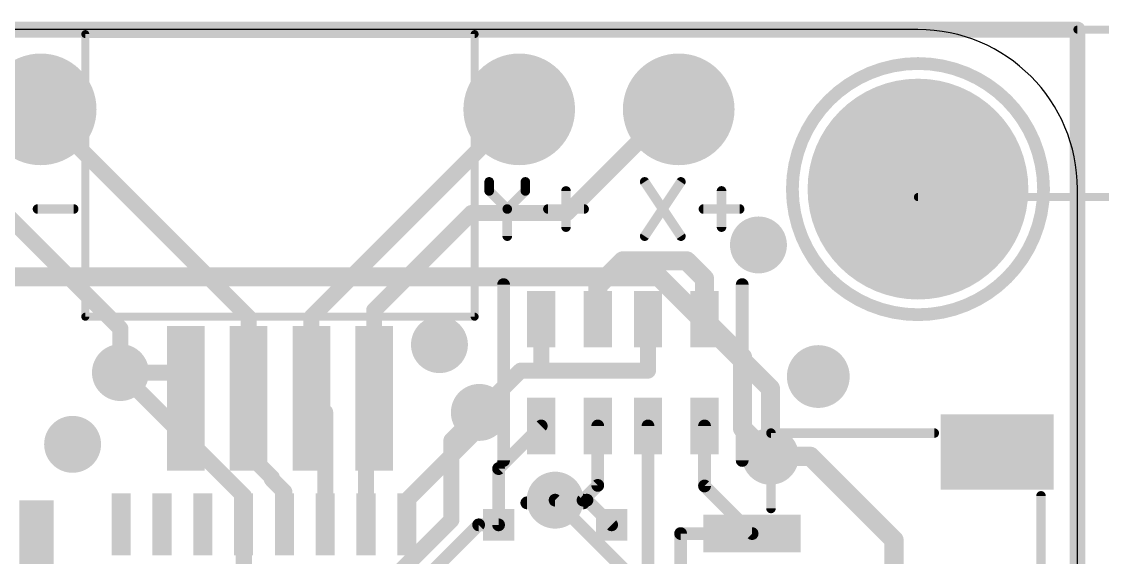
# Model space of a CAD drawing. Extents: x -5 to 35.5, y -8.2 to 19.2.
# Drawn here: x 8.59 to 25.8, y 10.65 to 19.18 of the extents above; entities that cross this region are included whole.
import ezdxf

# ---------------------------------------------------------------- set-up
doc = ezdxf.new("R2010")
doc.units = 0
for name, color, linetype in [('1', 12, 'CONTINUOUS'), ('16', 5, 'CONTINUOUS'), ('17', 110, 'CONTINUOUS'), ('18', 110, 'CONTINUOUS'), ('20', 53, 'CONTINUOUS'), ('21', 40, 'CONTINUOUS'), ('47', 253, 'CONTINUOUS')]:
    doc.layers.add(name, color=color, linetype=linetype)

# ---------------------------------------------------------------- blocks, each defined once
blk = doc.blocks.new('RECT')
blk.add_solid([(-0.5, -0.5), (0.5, -0.5), (-0.5, 0.5), (0.5, 0.5)])
blk = doc.blocks.new('PIE')
at = {"const_width": 0.5}
blk.add_lwpolyline([(0, -0.25, 1), (0, 0.25, 1), (0, -0.25)], format="xyb", dxfattribs=at)
blk = doc.blocks.new('ROUNDP')
at = {"const_width": 0.5}
blk.add_lwpolyline([(0, -0.25, 1), (0, 0.25, 1), (0, -0.25)], format="xyb", dxfattribs=at)
blk = doc.blocks.new('ROUNDV')
at = {"const_width": 0.5}
blk.add_lwpolyline([(0, -0.25, 1), (0, 0.25, 1), (0, -0.25)], format="xyb", dxfattribs=at)

msp = doc.modelspace()

# ---------------------------------------------------------------- linework, layer by layer
at = {"layer": '1'}
for points, const_width in [([(0, 19.05), (25.4, 19.05)], 0.254), ([(25.4, 19.05), (25.4, 0)], 0.254), ([(10.16, 14.2875), (6.6675, 17.78)], 0.254), ([(8.89, 17.78), (12.2, 14.47)], 0.254), ([(13.2, 14.47), (16.51, 17.78)], 0.254), ([(18.923, 17.78), (17.272, 16.129)], 0.254), ([(19.05, 17.78), (18.923, 17.78)], 0.254), ([(14.2, 14.581), (15.748, 16.129)], 0.254), ([(15.748, 16.129), (17.272, 16.129)], 0.254), ([(17.761, 14.967), (18.161, 15.367)], 0.3048), ([(18.161, 15.367), (19.177, 15.367)], 0.3048), ([(19.177, 15.367), (19.461, 15.083)], 0.3048), ([(19.461, 15.083), (19.461, 14.439)], 0.3048), ([(17.761, 14.439), (17.761, 14.967)], 0.3048), ([(14.2, 13.178), (14.2, 14.581)], 0.254), ([(12.2, 14.47), (12.2, 13.178)], 0.254), ([(13.2, 13.178), (13.2, 14.47)], 0.254), ([(16.861, 13.619), (16.861, 14.439)], 0.254), ([(18.561, 13.619), (18.561, 14.439)], 0.254), ([(19.461, 14.439), (20.066, 13.834)], 0.3048), ([(10.16, 14.2875), (10.16, 13.589)], 0.254), ([(20.066, 13.834), (20.066, 12.7)], 0.3048), ([(11.176, 13.589), (10.16, 13.589)], 0.254), ([(11.176, 13.589), (11.176, 13.178)], 0.254), ([(16.5322, 13.619), (15.875, 12.9618)], 0.254), ([(16.5322, 13.619), (16.861, 13.619)], 0.254), ([(16.861, 13.619), (18.561, 13.619)], 0.254), ([(11.2, 13.178), (11.176, 13.178)], 0.254), ([(12.2, 12.289), (12.2, 13.178)], 0.254), ([(13.421, 12.957), (13.2, 13.178)], 0.254), ([(14.071, 13.049), (14.2, 13.178)], 0.254), ([(13.421, 11.1728), (13.421, 12.957)], 0.254), ([(14.071, 11.1728), (14.071, 13.049)], 0.254), ([(15.875, 12.954), (15.875, 12.9618)], 0.254), ([(15.875, 12.954), (15.9981, 12.8309)], 0.254), ([(15.9981, 12.8309), (14.721, 11.5538)], 0.254), ([(16.861, 12.739), (16.1815, 12.0595)], 0.2032), ([(17.761, 12.739), (17.761, 11.792)], 0.2032), ([(18.561, 12.739), (18.561, 10.052)], 0.2032), ([(19.461, 12.739), (19.461, 11.783)], 0.2032), ([(20.5105, 12.2555), (20.066, 12.7)], 0.3048), ([(12.5698, 11.9192), (12.2, 12.289)], 0.254), ([(21.1455, 12.2555), (20.5105, 12.2555)], 0.3048), ([(22.479, 10.922), (21.1455, 12.2555)], 0.3048), ([(16.1815, 12.0595), (16.1815, 11.164)], 0.2032), ([(12.5698, 11.8912), (12.5698, 11.9192)], 0.254), ([(12.771, 11.69), (12.5698, 11.8912)], 0.254), ([(17.761, 11.792), (17.526, 11.557)], 0.2032), ([(19.461, 11.783), (20.219, 11.025)], 0.2032), ([(12.771, 11.1728), (12.771, 11.69)], 0.254), ([(14.721, 11.1728), (14.721, 11.5538)], 0.254), ([(17.0815, 11.557), (17.5885, 11.557)], 0.2032), ([(17.526, 11.557), (17.0815, 11.557)], 0.2032), ([(17.9815, 11.164), (17.5885, 11.557)], 0.2032), ([(12.121, 11.1728), (12.121, 9.85)], 0.254), ([(15.864, 11.164), (14.975, 10.275)], 0.2032), ([(16.1815, 11.164), (15.864, 11.164)], 0.2032), ([(20.219, 11.025), (19.08, 11.025)], 0.2032), ([(19.08, 11.025), (19.08, 8.7627)], 0.2032), ([(22.479, 9.7235), (22.479, 10.922)], 0.3048)]:
    msp.add_lwpolyline(points, dxfattribs=dict(at, const_width=const_width))
for points, const_width in [([(25.4635, 19.05, 1), (25.3365, 19.05)], 0.127), ([(25.4, 18.9865, 1), (25.4, 19.1135)], 0.127), ([(8.9349, 17.8249, 1), (8.8451, 17.7351)], 0.127), ([(16.5549, 17.7351, 1), (16.4651, 17.8249)], 0.127), ([(18.923, 17.8435, 1), (18.923, 17.7165)], 0.127), ([(18.9679, 17.7351, 1), (18.8781, 17.8249)], 0.127), ([(19.05, 17.7165, 1), (19.05, 17.8435)], 0.127), ([(15.748, 16.1925, 1), (15.748, 16.0655)], 0.127), ([(15.7929, 16.0841, 1), (15.7031, 16.1739)], 0.127), ([(17.2271, 16.1739, 1), (17.3169, 16.0841)], 0.127), ([(17.272, 16.0655, 1), (17.272, 16.1925)], 0.127), ([(18.161, 15.4432, 1), (18.161, 15.2908)], 0.1524), ([(18.2149, 15.3131, 1), (18.1071, 15.4209)], 0.1524), ([(19.2309, 15.4209, 1), (19.1231, 15.3131)], 0.1524), ([(19.177, 15.2908, 1), (19.177, 15.4432)], 0.1524), ([(19.5372, 15.083, 1), (19.3848, 15.083)], 0.1524), ([(19.4071, 15.0291, 1), (19.5149, 15.1369)], 0.1524), ([(17.8372, 14.967, 1), (17.6848, 14.967)], 0.1524), ([(17.7071, 15.0209, 1), (17.8149, 14.9131)], 0.1524), ([(14.2635, 14.581, 1), (14.1365, 14.581)], 0.127), ([(14.1551, 14.6259, 1), (14.2449, 14.5361)], 0.127), ([(12.2635, 14.47, 1), (12.1365, 14.47)], 0.127), ([(12.1551, 14.4251, 1), (12.2449, 14.5149)], 0.127), ([(13.2635, 14.47, 1), (13.1365, 14.47)], 0.127), ([(13.1551, 14.5149, 1), (13.2449, 14.4251)], 0.127), ([(16.9245, 14.439, 1), (16.7975, 14.439)], 0.127), ([(17.6848, 14.439, 1), (17.8372, 14.439)], 0.1524), ([(18.6245, 14.439, 1), (18.4975, 14.439)], 0.127), ([(19.5149, 14.4929, 1), (19.4071, 14.3851)], 0.1524), ([(19.3848, 14.439, 1), (19.5372, 14.439)], 0.1524), ([(10.2235, 14.2875, 1), (10.0965, 14.2875)], 0.127), ([(10.1151, 14.2426, 1), (10.2049, 14.3324)], 0.127), ([(20.1422, 13.834, 1), (19.9898, 13.834)], 0.1524), ([(20.0121, 13.7801, 1), (20.1199, 13.8879)], 0.1524), ([(10.16, 13.6525, 1), (10.16, 13.5255)], 0.127), ([(10.0965, 13.589, 1), (10.2235, 13.589)], 0.127), ([(11.2395, 13.589, 1), (11.1125, 13.589)], 0.127), ([(11.176, 13.5255, 1), (11.176, 13.6525)], 0.127), ([(16.5322, 13.6825, 1), (16.5322, 13.5555)], 0.127), ([(16.5771, 13.5741, 1), (16.4873, 13.6639)], 0.127), ([(16.861, 13.6825, 1), (16.861, 13.5555)], 0.127), ([(16.7975, 13.619, 1), (16.9245, 13.619)], 0.127), ([(16.861, 13.5555, 1), (16.861, 13.6825)], 0.127), ([(18.4975, 13.619, 1), (18.6245, 13.619)], 0.127), ([(18.561, 13.5555, 1), (18.561, 13.6825)], 0.127), ([(11.176, 13.2415, 1), (11.176, 13.1145)], 0.127), ([(11.2, 13.1145, 1), (11.2, 13.2415)], 0.127), ([(12.2635, 13.178, 1), (12.1365, 13.178)], 0.127), ([(13.2449, 13.2229, 1), (13.1551, 13.1331)], 0.127), ([(14.2449, 13.1331, 1), (14.1551, 13.2229)], 0.127), ([(11.1125, 13.178, 1), (11.2395, 13.178)], 0.127), ([(12.1365, 13.178, 1), (12.2635, 13.178)], 0.127), ([(13.1365, 13.178, 1), (13.2635, 13.178)], 0.127), ([(13.4845, 12.957, 1), (13.3575, 12.957)], 0.127), ([(14.1345, 13.049, 1), (14.0075, 13.049)], 0.127), ([(14.0261, 13.0939, 1), (14.1159, 13.0041)], 0.127), ([(14.1365, 13.178, 1), (14.2635, 13.178)], 0.127), ([(15.9385, 12.9618, 1), (15.8115, 12.9618)], 0.127), ([(15.9199, 12.9989, 1), (15.8301, 12.9091)], 0.127), ([(13.3761, 12.9121, 1), (13.4659, 13.0019)], 0.127), ([(15.8301, 13.0067, 1), (15.9199, 12.9169)], 0.127), ([(15.8115, 12.954, 1), (15.9385, 12.954)], 0.127), ([(16.043, 12.786, 1), (15.9532, 12.8758)], 0.127), ([(15.9532, 12.786, 1), (16.043, 12.8758)], 0.127), ([(16.8969, 12.7031, 1), (16.8251, 12.7749)], 0.1016), ([(17.8118, 12.739, 1), (17.7102, 12.739)], 0.1016), ([(18.6118, 12.739, 1), (18.5102, 12.739)], 0.1016), ([(19.5118, 12.739, 1), (19.4102, 12.739)], 0.1016), ([(20.1199, 12.7539, 1), (20.0121, 12.6461)], 0.1524), ([(19.9898, 12.7, 1), (20.1422, 12.7)], 0.1524), ([(12.2449, 12.3339, 1), (12.1551, 12.2441)], 0.127), ([(20.5105, 12.3317, 1), (20.5105, 12.1793)], 0.1524), ([(21.1994, 12.3094, 1), (21.0916, 12.2016)], 0.1524), ([(21.1455, 12.1793, 1), (21.1455, 12.3317)], 0.1524), ([(12.1365, 12.289, 1), (12.2635, 12.289)], 0.127), ([(20.4566, 12.2016, 1), (20.5644, 12.3094)], 0.1524), ([(16.2323, 12.0595, 1), (16.1307, 12.0595)], 0.1016), ([(16.1456, 12.0954, 1), (16.2174, 12.0236)], 0.1016), ([(12.6333, 11.9192, 1), (12.5063, 11.9192)], 0.127), ([(12.6147, 11.9361, 1), (12.5249, 11.8463)], 0.127), ([(12.5063, 11.8912, 1), (12.6333, 11.8912)], 0.127), ([(12.5249, 11.8743, 1), (12.6147, 11.9641)], 0.127), ([(17.7969, 11.7561, 1), (17.7251, 11.8279)], 0.1016), ([(19.4969, 11.8189, 1), (19.4251, 11.7471)], 0.1016), ([(12.8345, 11.69, 1), (12.7075, 11.69)], 0.127), ([(12.7261, 11.6451, 1), (12.8159, 11.7349)], 0.127), ([(17.7102, 11.792, 1), (17.8118, 11.792)], 0.1016), ([(19.4102, 11.783, 1), (19.5118, 11.783)], 0.1016), ([(14.7845, 11.5538, 1), (14.6575, 11.5538)], 0.127), ([(14.6761, 11.5987, 1), (14.7659, 11.5089)], 0.127), ([(17.0815, 11.6078, 1), (17.0815, 11.5062)], 0.1016), ([(17.0815, 11.6078, 1), (17.0815, 11.5062)], 0.1016), ([(17.4901, 11.5929, 1), (17.5619, 11.5211)], 0.1016), ([(17.526, 11.5062, 1), (17.526, 11.6078)], 0.1016), ([(17.6244, 11.5929, 1), (17.5526, 11.5211)], 0.1016), ([(17.5885, 11.5062, 1), (17.5885, 11.6078)], 0.1016), ([(12.1845, 11.1728, 1), (12.0575, 11.1728)], 0.127), ([(12.7075, 11.1728, 1), (12.8345, 11.1728)], 0.127), ([(13.3575, 11.1728, 1), (13.4845, 11.1728)], 0.127), ([(14.0075, 11.1728, 1), (14.1345, 11.1728)], 0.127), ([(14.6575, 11.1728, 1), (14.7845, 11.1728)], 0.127), ([(15.864, 11.2148, 1), (15.864, 11.1132)], 0.1016), ([(15.8999, 11.1281, 1), (15.8281, 11.1999)], 0.1016), ([(16.1307, 11.164, 1), (16.2323, 11.164)], 0.1016), ([(16.1815, 11.1132, 1), (16.1815, 11.2148)], 0.1016), ([(17.9456, 11.1281, 1), (18.0174, 11.1999)], 0.1016), ([(19.08, 11.0758, 1), (19.08, 10.9742)], 0.1016), ([(19.1308, 11.025, 1), (19.0292, 11.025)], 0.1016), ([(20.1831, 10.9891, 1), (20.2549, 11.0609)], 0.1016), ([(20.219, 10.9742, 1), (20.219, 11.0758)], 0.1016), ([(22.5552, 10.922, 1), (22.4028, 10.922)], 0.1524), ([(22.4251, 10.8681, 1), (22.5329, 10.9759)], 0.1524)]:
    msp.add_lwpolyline(points, format="xyb", dxfattribs=dict(at, const_width=const_width))
at = {"layer": '16'}
for points, const_width in [([(0, 19.05), (25.4, 19.05)], 0.254), ([(25.4, 19.05), (25.4, 0)], 0.254), ([(18.7317, 15.113), (8.0645, 15.113)], 0.3048), ([(20.5105, 13.3342), (18.7317, 15.113)], 0.3048), ([(12.1285, 11.6205), (10.16, 13.589)], 0.254), ([(20.5105, 12.2555), (20.5105, 13.3342)], 0.3048), ([(15.4305, 12.5095), (15.875, 12.954)], 0.254), ([(15.4305, 12.5095), (15.4305, 11.2395)], 0.254), ([(12.1285, 9.8425), (12.1285, 11.6205)], 0.254), ([(17.0815, 11.557), (18.3983, 10.2402)], 0.2032), ([(13.423, 9.232), (15.4305, 11.2395)], 0.254)]:
    msp.add_lwpolyline(points, dxfattribs=dict(at, const_width=const_width))
for points, const_width in [([(25.4635, 19.05, 1), (25.3365, 19.05)], 0.127), ([(25.4, 18.9865, 1), (25.4, 19.1135)], 0.127), ([(18.7856, 15.1669, 1), (18.6778, 15.0591)], 0.1524), ([(18.7317, 15.0368, 1), (18.7317, 15.1892)], 0.1524), ([(10.2049, 13.6339, 1), (10.1151, 13.5441)], 0.127), ([(20.5867, 13.3342, 1), (20.4343, 13.3342)], 0.1524), ([(20.4566, 13.2803, 1), (20.5644, 13.3881)], 0.1524), ([(15.9199, 12.9091, 1), (15.8301, 12.9989)], 0.127), ([(15.494, 12.5095, 1), (15.367, 12.5095)], 0.127), ([(15.3856, 12.5544, 1), (15.4754, 12.4646)], 0.127), ([(20.4343, 12.2555, 1), (20.5867, 12.2555)], 0.1524), ([(12.192, 11.6205, 1), (12.065, 11.6205)], 0.127), ([(12.0836, 11.5756, 1), (12.1734, 11.6654)], 0.127), ([(17.1174, 11.5929, 1), (17.0456, 11.5211)], 0.1016), ([(15.4754, 11.1946, 1), (15.3856, 11.2844)], 0.127), ([(15.367, 11.2395, 1), (15.494, 11.2395)], 0.127)]:
    msp.add_lwpolyline(points, format="xyb", dxfattribs=dict(at, const_width=const_width))
at = {"layer": '20'}
for p, q in [((22.86, 19.05), (2.54, 19.05)), ((25.4, 2.54), (25.4, 16.51))]:
    msp.add_line(p, q, dxfattribs=at)
msp.add_arc((22.86, 16.51), 2.54, 0, 90, dxfattribs=at)
at = {"layer": '21'}
for points, const_width in [([(9.6318, 18.978, 1), (9.5682, 18.978)], 0.0635), ([(9.6, 19.0098, 1), (9.6, 18.9463)], 0.0635), ([(15.8318, 18.978, 1), (15.7683, 18.978)], 0.0635), ([(15.8, 18.9463, 1), (15.8, 19.0098)], 0.0635), ([(22.86, 14.51, 1), (22.86, 18.51, 1), (22.86, 14.51)], 0.2032), ([(16.0698, 16.625, 1), (15.9936, 16.625)], 0.0762), ([(16.646, 16.625, 1), (16.5698, 16.625)], 0.0762), ([(18.5399, 16.6462, 1), (18.4765, 16.6039)], 0.0762), ([(19.1161, 16.6039, 1), (19.0527, 16.6462)], 0.0762), ([(16.0586, 16.5079, 1), (16.0047, 16.454)], 0.0762), ([(16.6348, 16.454, 1), (16.581, 16.5079)], 0.0762), ([(17.2934, 16.481, 1), (17.2172, 16.481)], 0.0762), ([(19.7699, 16.481, 1), (19.6937, 16.481)], 0.0762), ([(15.9936, 16.481, 1), (16.0698, 16.481)], 0.0762), ([(16.5698, 16.481, 1), (16.646, 16.481)], 0.0762), ([(8.8392, 16.231, 1), (8.8392, 16.1548)], 0.0762), ([(9.4154, 16.1548, 1), (9.4154, 16.231)], 0.0762), ([(16.3579, 16.1929, 1), (16.2817, 16.1929)], 0.0762), ([(16.2929, 16.2198, 1), (16.3467, 16.1659)], 0.0762), ([(16.2929, 16.1659, 1), (16.3467, 16.2198)], 0.0762), ([(16.9672, 16.231, 1), (16.9672, 16.1548)], 0.0762), ([(17.5434, 16.1548, 1), (17.5434, 16.231)], 0.0762), ([(19.4437, 16.231, 1), (19.4437, 16.1548)], 0.0762), ([(20.0199, 16.1548, 1), (20.0199, 16.231)], 0.0762), ([(17.2172, 15.9048, 1), (17.2934, 15.9048)], 0.0762), ([(19.6937, 15.9048, 1), (19.7699, 15.9048)], 0.0762), ([(16.2817, 15.7607, 1), (16.3579, 15.7607)], 0.0762), ([(18.4765, 15.7818, 1), (18.5399, 15.7396)], 0.0762), ([(19.0527, 15.7396, 1), (19.1161, 15.7818)], 0.0762), ([(16.3118, 14.989, 1), (16.2102, 14.989)], 0.1016), ([(20.1118, 14.989, 1), (20.0102, 14.989)], 0.1016), ([(9.5682, 14.478, 1), (9.6318, 14.478)], 0.0635), ([(9.6, 14.5098, 1), (9.6, 14.4463)], 0.0635), ([(15.7683, 14.478, 1), (15.8318, 14.478)], 0.0635), ([(15.8, 14.4463, 1), (15.8, 14.5098)], 0.0635), ([(20.5571, 12.625, 1), (20.4809, 12.625)], 0.0762), ([(20.519, 12.6631, 1), (20.519, 12.5869)], 0.0762), ([(23.119, 12.5869, 1), (23.119, 12.6631)], 0.0762), ([(16.2102, 12.189, 1), (16.3118, 12.189)], 0.1016), ([(20.0102, 12.189, 1), (20.1118, 12.189)], 0.1016), ([(16.6315, 11.5648, 1), (16.6315, 11.4632)], 0.1016), ([(17.5315, 11.4632, 1), (17.5315, 11.5648)], 0.1016), ([(24.8571, 11.625, 1), (24.7809, 11.625)], 0.0762), ([(20.4809, 11.425, 1), (20.5571, 11.425)], 0.0762)]:
    msp.add_lwpolyline(points, format="xyb", dxfattribs=dict(at, const_width=const_width))
for points, const_width in [([(9.6, 14.478), (9.6, 18.978)], 0.127), ([(9.6, 18.978), (15.8, 18.978)], 0.127), ([(15.8, 18.978), (15.8, 14.478)], 0.127), ([(16.0317, 16.625), (16.0317, 16.481)], 0.1524), ([(16.6079, 16.481), (16.6079, 16.625)], 0.1524), ([(18.5082, 16.625), (19.0844, 15.7607)], 0.1524), ([(19.0844, 16.625), (18.5082, 15.7607)], 0.1524), ([(16.0317, 16.481), (16.3198, 16.1929)], 0.1524), ([(16.3198, 16.1929), (16.6079, 16.481)], 0.1524), ([(17.2553, 16.481), (17.2553, 15.9048)], 0.1524), ([(19.7318, 16.481), (19.7318, 15.9048)], 0.1524), ([(8.8392, 16.1929), (9.4154, 16.1929)], 0.1524), ([(16.3198, 16.1929), (16.3198, 15.7607)], 0.1524), ([(16.9672, 16.1929), (17.5434, 16.1929)], 0.1524), ([(19.4437, 16.1929), (20.0199, 16.1929)], 0.1524), ([(16.261, 12.189), (16.261, 14.989)], 0.2032), ([(20.061, 14.989), (20.061, 12.189)], 0.2032), ([(15.8, 14.478), (9.6, 14.478)], 0.127), ([(20.519, 11.425), (20.519, 12.625)], 0.1524), ([(20.519, 12.625), (23.119, 12.625)], 0.1524), ([(16.6315, 11.514), (17.5315, 11.514)], 0.2032), ([(24.819, 7.425), (24.819, 11.625)], 0.1524)]:
    msp.add_lwpolyline(points, dxfattribs=dict(at, const_width=const_width))
at = {"layer": '47', "const_width": 0.13}
for points in [[(25.4, 19.05), (35.478, 19.05)], [(22.86, 16.383), (31.795, 16.383)]]:
    msp.add_lwpolyline(points, dxfattribs=at)
at = {"layer": '47', "const_width": 0.065}
for points in [[(25.4, 19.0825, 1), (25.4, 19.0175)], [(22.86, 16.4155, 1), (22.86, 16.3505)]]:
    msp.add_lwpolyline(points, format="xyb", dxfattribs=at)

# ---------------------------------------------------------------- block references
at = {"layer": '1'}
for p, xscale, yscale, rotation in [((16.861, 14.439), 0.45, 0.9, 180), ((17.761, 14.439), 0.45, 0.9, 180), ((18.561, 14.439), 0.45, 0.9, 180), ((19.461, 14.439), 0.45, 0.9, 180), ((11.2, 13.178), 2.3, 0.6, 270), ((12.2, 13.178), 2.3, 0.6, 270), ((13.2, 13.178), 2.3, 0.6, 270), ((14.2, 13.178), 2.3, 0.6, 270), ((16.861, 12.739), 0.45, 0.9, 180), ((17.761, 12.739), 0.45, 0.9, 180), ((18.561, 12.739), 0.45, 0.9, 180), ((19.461, 12.739), 0.45, 0.9, 180), ((24.119, 12.325), 1.8, 1.2, 180), ((10.171, 11.1728), 0.3048, 0.9906, 180), ((10.821, 11.1728), 0.3048, 0.9906, 180), ((11.471, 11.1728), 0.3048, 0.9906, 180), ((12.121, 11.1728), 0.3048, 0.9906, 180), ((12.771, 11.1728), 0.3048, 0.9906, 180), ((13.421, 11.1728), 0.3048, 0.9906, 180), ((14.071, 11.1728), 0.3048, 0.9906, 180), ((14.721, 11.1728), 0.3048, 0.9906, 180), ((16.1815, 11.164), 0.5, 0.5, 90), ((17.9815, 11.164), 0.5, 0.5, 90), ((20.219, 11.025), 1.55, 0.6, 180)]:
    msp.add_blockref('RECT', p, dxfattribs=dict(at, xscale=xscale, yscale=yscale, rotation=rotation))
msp.add_blockref('PIE', (21.2725, 13.5255), dxfattribs=at)
at = {"layer": '1', "xscale": 0.55, "yscale": 1.2}
msp.add_blockref('RECT', (8.824, 10.9521), dxfattribs=at)
at = {"layer": '17', "xscale": 1.778, "yscale": 1.778}
for p, rotation in [((8.89, 17.78), 90), ((8.89, 17.78), 90), ((16.51, 17.78), 270), ((16.51, 17.78), 270), ((19.05, 17.78), 270), ((19.05, 17.78), 270)]:
    msp.add_blockref('ROUNDP', p, dxfattribs=dict(at, rotation=rotation))
at = {"layer": '17', "xscale": 3.516, "yscale": 3.516}
msp.add_blockref('ROUNDP', (22.86, 16.51), dxfattribs=at)
msp.add_blockref('ROUNDP', (22.86, 16.51), dxfattribs=at)
at = {"layer": '18', "xscale": 0.9064, "yscale": 0.9064}
for p in [(20.32, 15.621), (20.32, 15.621), (15.24, 14.0335), (15.24, 14.0335), (10.16, 13.589), (10.16, 13.589), (15.875, 12.954), (15.875, 12.954), (9.398, 12.446), (9.398, 12.446), (20.5105, 12.2555), (20.5105, 12.2555), (17.0815, 11.557), (17.0815, 11.557)]:
    msp.add_blockref('ROUNDV', p, dxfattribs=at)

doc.saveas('drawing.dxf')
